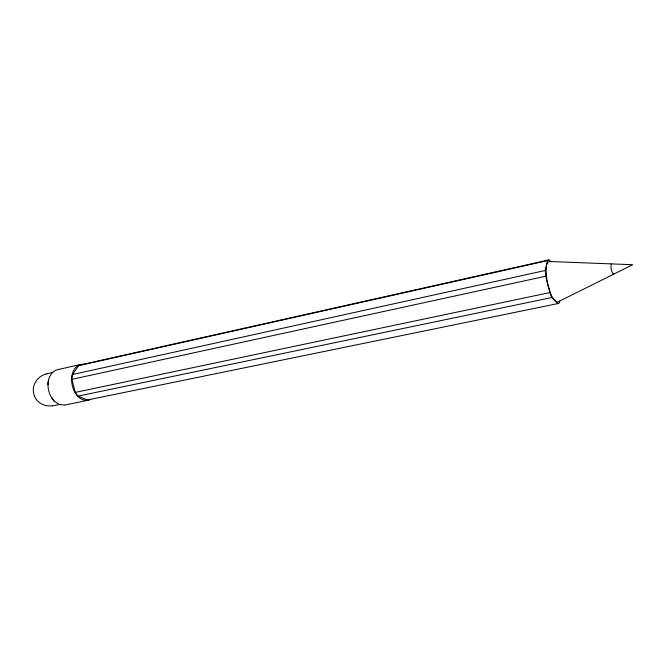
<?xml version="1.0" encoding="UTF-8"?>
<svg xmlns="http://www.w3.org/2000/svg" width="666" height="666" viewBox="0 0 666 666"><rect width="100%" height="100%" fill="white"/><g stroke="black" fill="none" stroke-linecap="round" stroke-linejoin="round"><path stroke-width="1" d="M48.019 384.099C48.16 378.055 51.307 371.12 57.667 369.63L80.653 364.469A8.841 8.841 0 0 1 83.3 364.294M559.715 301.032L559.415 302.639A2.456 2.456 0 0 1 558.083 303.546L87.446 399.983L78.097 396.103L551.873 297.519L557.733 303.554A1.956 1.956 0 0 0 558.075 303.521M551.864 297.527A42.224 42.224 0 0 1 550.241 293.931L545.795 276.207L545.437 271.82A47.494 47.494 0 0 1 545.404 270.446L547.494 260.639A2.298 2.298 0 0 1 548.601 259.965A2.006 2.006 0 0 1 549.225 259.948L550.69 261.555M78.088 396.112A19.497 19.497 0 0 1 75.308 392.391L71.903 379.329A22.053 22.053 0 0 1 72.486 374.517L78.555 365.684A8.616 8.616 0 0 1 80.744 364.86L548.609 259.981M611.305 263.927L610.913 267.266A20.521 20.521 0 0 0 611.579 270.587L612.703 273.401L613.711 274.159M80.653 364.469C73.61 366.325 71.179 374.675 71.653 381.168A26.365 26.365 0 0 0 73.01 388.095C75.067 394.439 80.736 401.498 88.145 400.274A8.891 8.891 0 0 0 90.709 399.309M78.555 365.684L547.494 260.639M46.662 373.801L52.572 372.477M72.494 374.517L545.404 270.446M71.903 379.329L545.795 276.207M75.291 392.391L549.716 292.607M64.735 405.061L59.374 404.528L52.339 405.877M65.06 405.003L88.145 400.274M59.374 404.528L54.312 401.215L50.45 395.729M34.524 396.137L34.224 395.371A15.892 15.892 0 0 1 33.45 387.828A16.916 16.916 0 0 1 46.678 373.909M50.4 395.612A24.342 24.342 0 0 1 48.027 384.099M54.187 401.082A19.098 19.098 0 0 1 51.382 397.419M48.01 384.523A21.379 21.379 0 0 1 48.635 379.762M52.314 405.736A16.483 16.483 0 0 1 34.416 396.187M546.003 269.913L546.753 279.387A69.788 69.788 0 0 0 548.243 286.33C550.341 291.525 551.365 299.925 557.442 301.981A1.798 1.798 0 0 0 558.016 301.865L632.7 264.71L549.442 261.505C545.978 262.296 546.311 267.141 546.003 269.913"/></g></svg>
